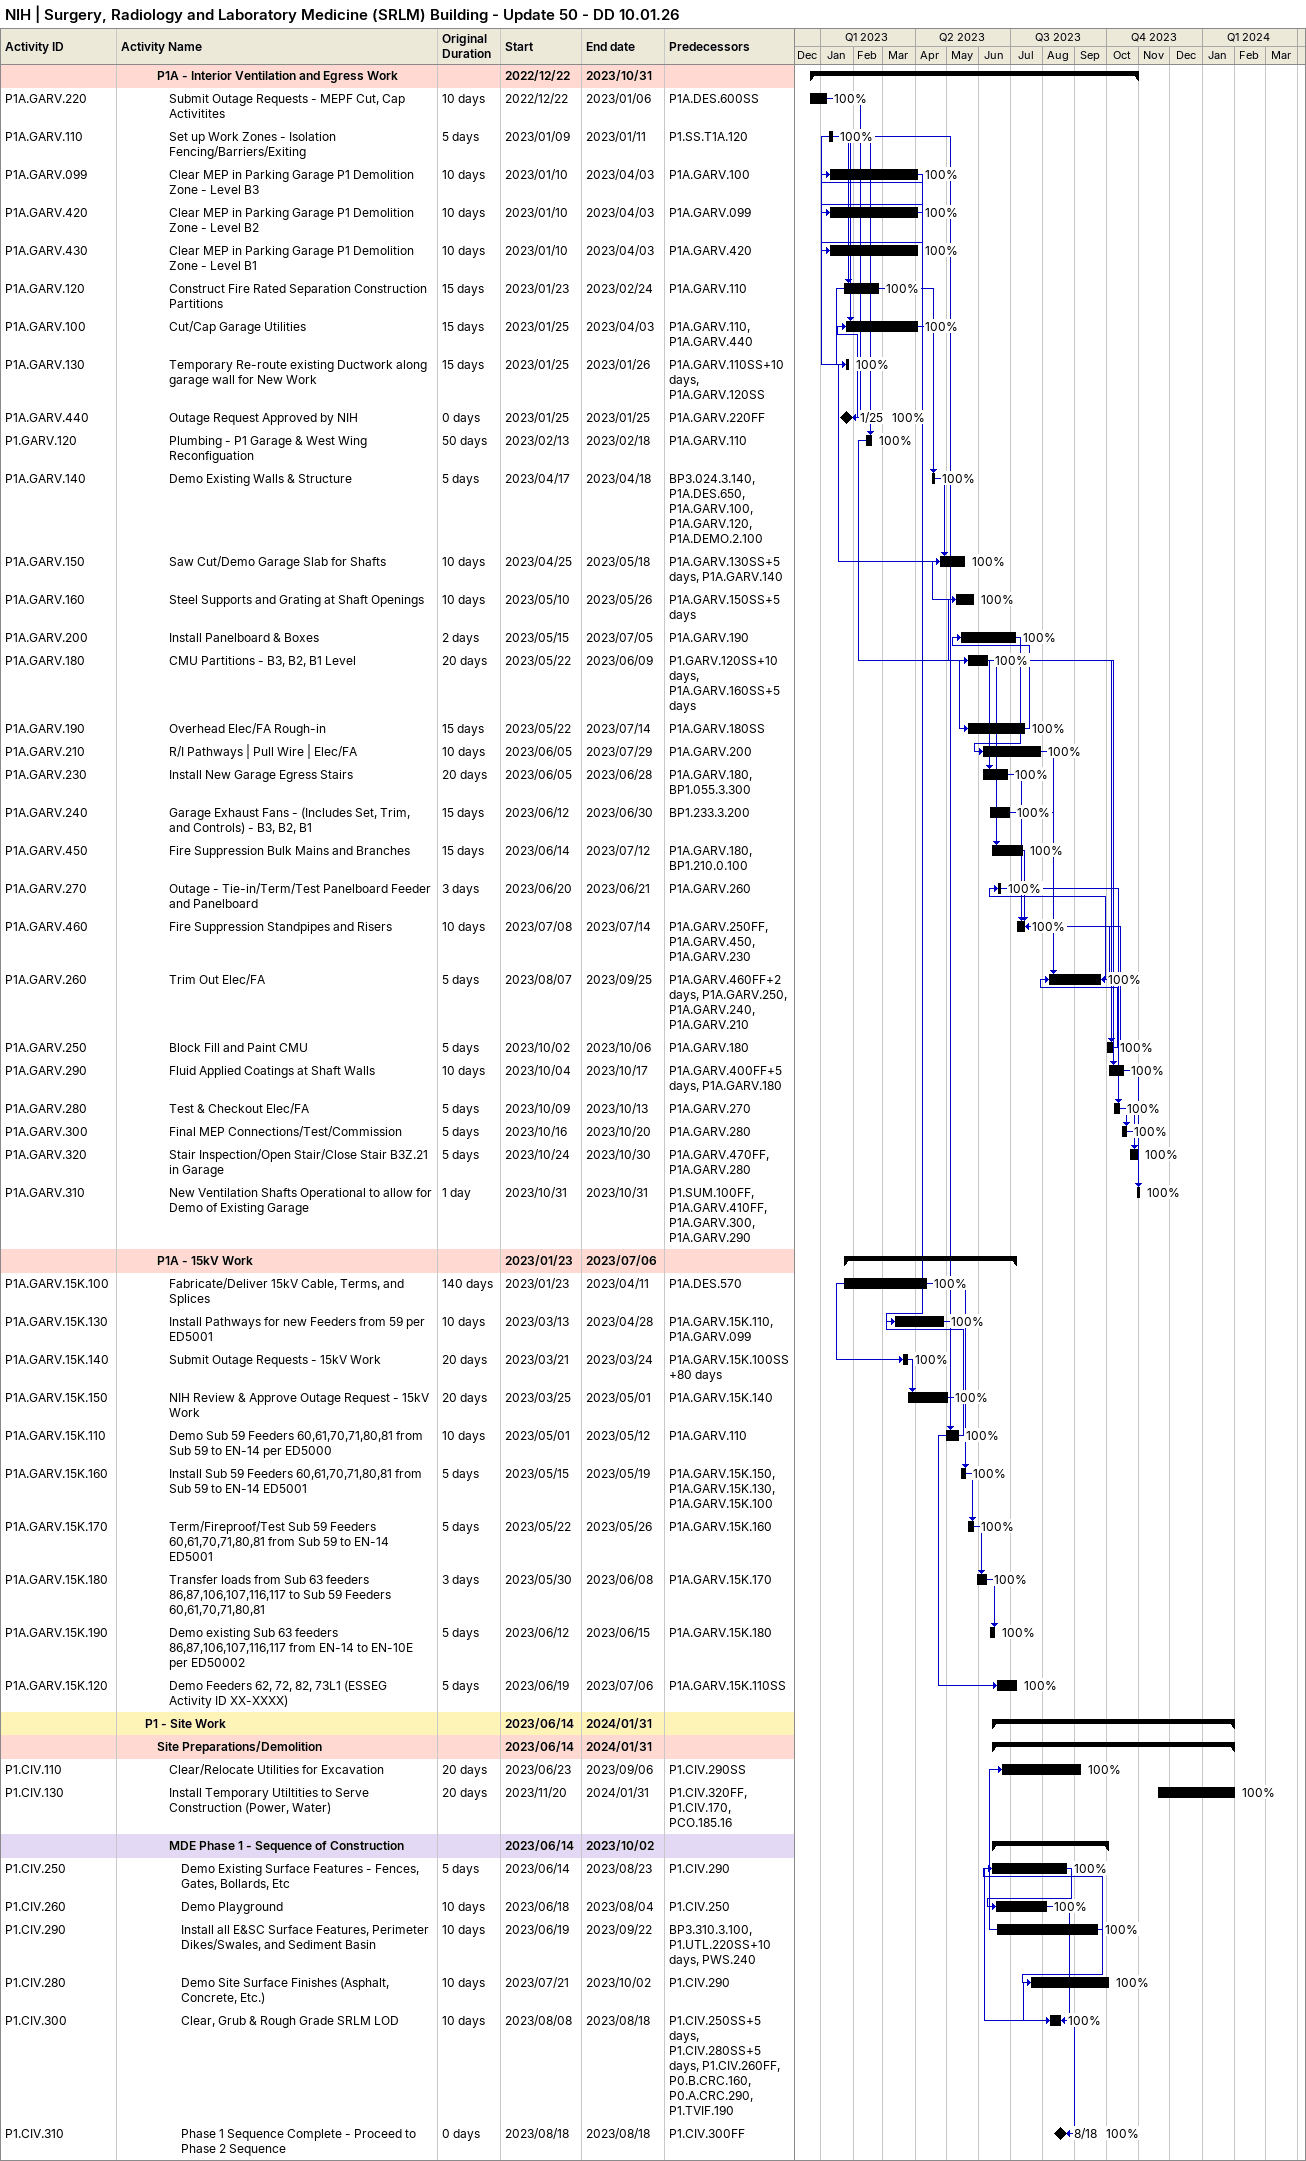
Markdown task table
NIH | Surgery, Radiology and Laboratory Medicine (SRLM) Building - Update 50 - DD 10.01.26

| ID | Level | Task | Original duration | Start | Finish | Predecessors | % complete |
|---|---|---|---|---|---|---|---|
|  | 4 | **P1A - Interior Ventilation and Egress Work** |  | 2022-12-22 | 2023-10-31 |  |  |
| P1A.GARV.220 | 5 | Submit Outage Requests - MEPF Cut, Cap Activitites | 10d | 2022-12-22 | 2023-01-06 | P1A.DES.600SS | 100 |
| P1A.GARV.110 | 5 | Set up Work Zones - Isolation Fencing/Barriers/Exiting | 5d | 2023-01-09 | 2023-01-11 | P1.SS.T1A.120 | 100 |
| P1A.GARV.099 | 5 | Clear MEP in Parking Garage P1 Demolition Zone - Level B3 | 10d | 2023-01-10 | 2023-04-03 | P1A.GARV.100 | 100 |
| P1A.GARV.420 | 5 | Clear MEP in Parking Garage P1 Demolition Zone - Level B2 | 10d | 2023-01-10 | 2023-04-03 | P1A.GARV.099 | 100 |
| P1A.GARV.430 | 5 | Clear MEP in Parking Garage P1 Demolition Zone - Level B1 | 10d | 2023-01-10 | 2023-04-03 | P1A.GARV.420 | 100 |
| P1A.GARV.120 | 5 | Construct Fire Rated Separation Construction Partitions | 15d | 2023-01-23 | 2023-02-24 | P1A.GARV.110 | 100 |
| P1A.GARV.100 | 5 | Cut/Cap Garage Utilities | 15d | 2023-01-25 | 2023-04-03 | P1A.GARV.110, P1A.GARV.440 | 100 |
| P1A.GARV.130 | 5 | Temporary Re-route existing Ductwork along garage wall for New Work | 15d | 2023-01-25 | 2023-01-26 | P1A.GARV.110SS+10d, P1A.GARV.120SS | 100 |
| P1A.GARV.440 | 5 | Outage Request Approved by NIH | 0d | 2023-01-25 | 2023-01-25 | P1A.GARV.220FF | 100 |
| P1.GARV.120 | 5 | Plumbing - P1 Garage & West Wing Reconfiguation | 50d | 2023-02-13 | 2023-02-18 | P1A.GARV.110 | 100 |
| P1A.GARV.140 | 5 | Demo Existing Walls & Structure | 5d | 2023-04-17 | 2023-04-18 | BP3.024.3.140, P1A.DES.650, P1A.GARV.100, P1A.GARV.120, P1A.DEMO.2.100 | 100 |
| P1A.GARV.150 | 5 | Saw Cut/Demo Garage Slab for Shafts | 10d | 2023-04-25 | 2023-05-18 | P1A.GARV.130SS+5d, P1A.GARV.140 | 100 |
| P1A.GARV.160 | 5 | Steel Supports and Grating at Shaft Openings | 10d | 2023-05-10 | 2023-05-26 | P1A.GARV.150SS+5d | 100 |
| P1A.GARV.200 | 5 | Install Panelboard & Boxes | 2d | 2023-05-15 | 2023-07-05 | P1A.GARV.190 | 100 |
| P1A.GARV.180 | 5 | CMU Partitions - B3, B2, B1 Level | 20d | 2023-05-22 | 2023-06-09 | P1.GARV.120SS+10d, P1A.GARV.160SS+5d | 100 |
| P1A.GARV.190 | 5 | Overhead Elec/FA Rough-in | 15d | 2023-05-22 | 2023-07-14 | P1A.GARV.180SS | 100 |
| P1A.GARV.210 | 5 | R/I Pathways \| Pull Wire \| Elec/FA | 10d | 2023-06-05 | 2023-07-29 | P1A.GARV.200 | 100 |
| P1A.GARV.230 | 5 | Install New Garage Egress Stairs | 20d | 2023-06-05 | 2023-06-28 | P1A.GARV.180, BP1.055.3.300 | 100 |
| P1A.GARV.240 | 5 | Garage Exhaust Fans - (Includes Set, Trim, and Controls) - B3, B2, B1 | 15d | 2023-06-12 | 2023-06-30 | BP1.233.3.200 | 100 |
| P1A.GARV.450 | 5 | Fire Suppression Bulk Mains and Branches | 15d | 2023-06-14 | 2023-07-12 | P1A.GARV.180, BP1.210.0.100 | 100 |
| P1A.GARV.270 | 5 | Outage - Tie-in/Term/Test Panelboard Feeder and Panelboard | 3d | 2023-06-20 | 2023-06-21 | P1A.GARV.260 | 100 |
| P1A.GARV.460 | 5 | Fire Suppression Standpipes and Risers | 10d | 2023-07-08 | 2023-07-14 | P1A.GARV.250FF, P1A.GARV.450, P1A.GARV.230 | 100 |
| P1A.GARV.260 | 5 | Trim Out Elec/FA | 5d | 2023-08-07 | 2023-09-25 | P1A.GARV.460FF+2d, P1A.GARV.250, P1A.GARV.240, P1A.GARV.210 | 100 |
| P1A.GARV.250 | 5 | Block Fill and Paint CMU | 5d | 2023-10-02 | 2023-10-06 | P1A.GARV.180 | 100 |
| P1A.GARV.290 | 5 | Fluid Applied Coatings at Shaft Walls | 10d | 2023-10-04 | 2023-10-17 | P1A.GARV.400FF+5d, P1A.GARV.180 | 100 |
| P1A.GARV.280 | 5 | Test & Checkout Elec/FA | 5d | 2023-10-09 | 2023-10-13 | P1A.GARV.270 | 100 |
| P1A.GARV.300 | 5 | Final MEP Connections/Test/Commission | 5d | 2023-10-16 | 2023-10-20 | P1A.GARV.280 | 100 |
| P1A.GARV.320 | 5 | Stair Inspection/Open Stair/Close Stair B3Z.21 in Garage | 5d | 2023-10-24 | 2023-10-30 | P1A.GARV.470FF, P1A.GARV.280 | 100 |
| P1A.GARV.310 | 5 | New Ventilation Shafts Operational to allow for Demo of Existing Garage | 1d | 2023-10-31 | 2023-10-31 | P1.SUM.100FF, P1A.GARV.410FF, P1A.GARV.300, P1A.GARV.290 | 100 |
|  | 4 | **P1A - 15kV Work** |  | 2023-01-23 | 2023-07-06 |  |  |
| P1A.GARV.15K.100 | 5 | Fabricate/Deliver 15kV Cable, Terms, and Splices | 140d | 2023-01-23 | 2023-04-11 | P1A.DES.570 | 100 |
| P1A.GARV.15K.130 | 5 | Install Pathways for new Feeders from 59 per ED5001 | 10d | 2023-03-13 | 2023-04-28 | P1A.GARV.15K.110, P1A.GARV.099 | 100 |
| P1A.GARV.15K.140 | 5 | Submit Outage Requests - 15kV Work | 20d | 2023-03-21 | 2023-03-24 | P1A.GARV.15K.100SS+80d | 100 |
| P1A.GARV.15K.150 | 5 | NIH Review & Approve Outage Request - 15kV Work | 20d | 2023-03-25 | 2023-05-01 | P1A.GARV.15K.140 | 100 |
| P1A.GARV.15K.110 | 5 | Demo Sub 59 Feeders 60,61,70,71,80,81 from Sub 59 to EN-14 per ED5000 | 10d | 2023-05-01 | 2023-05-12 | P1A.GARV.110 | 100 |
| P1A.GARV.15K.160 | 5 | Install Sub 59 Feeders 60,61,70,71,80,81 from Sub 59 to EN-14 ED5001 | 5d | 2023-05-15 | 2023-05-19 | P1A.GARV.15K.150, P1A.GARV.15K.130, P1A.GARV.15K.100 | 100 |
| P1A.GARV.15K.170 | 5 | Term/Fireproof/Test Sub 59 Feeders 60,61,70,71,80,81 from Sub 59 to EN-14 ED5001 | 5d | 2023-05-22 | 2023-05-26 | P1A.GARV.15K.160 | 100 |
| P1A.GARV.15K.180 | 5 | Transfer loads from Sub 63 feeders 86,87,106,107,116,117 to Sub 59 Feeders 60,61,70,71,80,81 | 3d | 2023-05-30 | 2023-06-08 | P1A.GARV.15K.170 | 100 |
| P1A.GARV.15K.190 | 5 | Demo existing Sub 63 feeders 86,87,106,107,116,117 from EN-14 to EN-10E per ED50002 | 5d | 2023-06-12 | 2023-06-15 | P1A.GARV.15K.180 | 100 |
| P1A.GARV.15K.120 | 5 | Demo Feeders 62, 72, 82, 73L1 (ESSEG Activity ID XX-XXXX) | 5d | 2023-06-19 | 2023-07-06 | P1A.GARV.15K.110SS | 100 |
|  | 3 | **P1 - Site Work** |  | 2023-06-14 | 2024-01-31 |  |  |
|  | 4 | **Site Preparations/Demolition** |  | 2023-06-14 | 2024-01-31 |  |  |
| P1.CIV.110 | 5 | Clear/Relocate Utilities for Excavation | 20d | 2023-06-23 | 2023-09-06 | P1.CIV.290SS | 100 |
| P1.CIV.130 | 5 | Install Temporary Utiltities to Serve Construction (Power, Water) | 20d | 2023-11-20 | 2024-01-31 | P1.CIV.320FF, P1.CIV.170, PCO.185.16 | 100 |
|  | 5 | **MDE Phase 1 - Sequence of Construction** |  | 2023-06-14 | 2023-10-02 |  |  |
| P1.CIV.250 | 6 | Demo Existing Surface Features - Fences, Gates, Bollards, Etc | 5d | 2023-06-14 | 2023-08-23 | P1.CIV.290 | 100 |
| P1.CIV.260 | 6 | Demo Playground | 10d | 2023-06-18 | 2023-08-04 | P1.CIV.250 | 100 |
| P1.CIV.290 | 6 | Install all E&SC Surface Features, Perimeter Dikes/Swales, and Sediment Basin | 10d | 2023-06-19 | 2023-09-22 | BP3.310.3.100, P1.UTL.220SS+10d, PWS.240 | 100 |
| P1.CIV.280 | 6 | Demo Site Surface Finishes (Asphalt, Concrete, Etc.) | 10d | 2023-07-21 | 2023-10-02 | P1.CIV.290 | 100 |
| P1.CIV.300 | 6 | Clear, Grub & Rough Grade SRLM LOD | 10d | 2023-08-08 | 2023-08-18 | P1.CIV.250SS+5d, P1.CIV.280SS+5d, P1.CIV.260FF, P0.B.CRC.160, P0.A.CRC.290, P1.TVIF.190 | 100 |
| P1.CIV.310 | 6 | Phase 1 Sequence Complete - Proceed to Phase 2 Sequence | 0d | 2023-08-18 | 2023-08-18 | P1.CIV.300FF | 100 |
